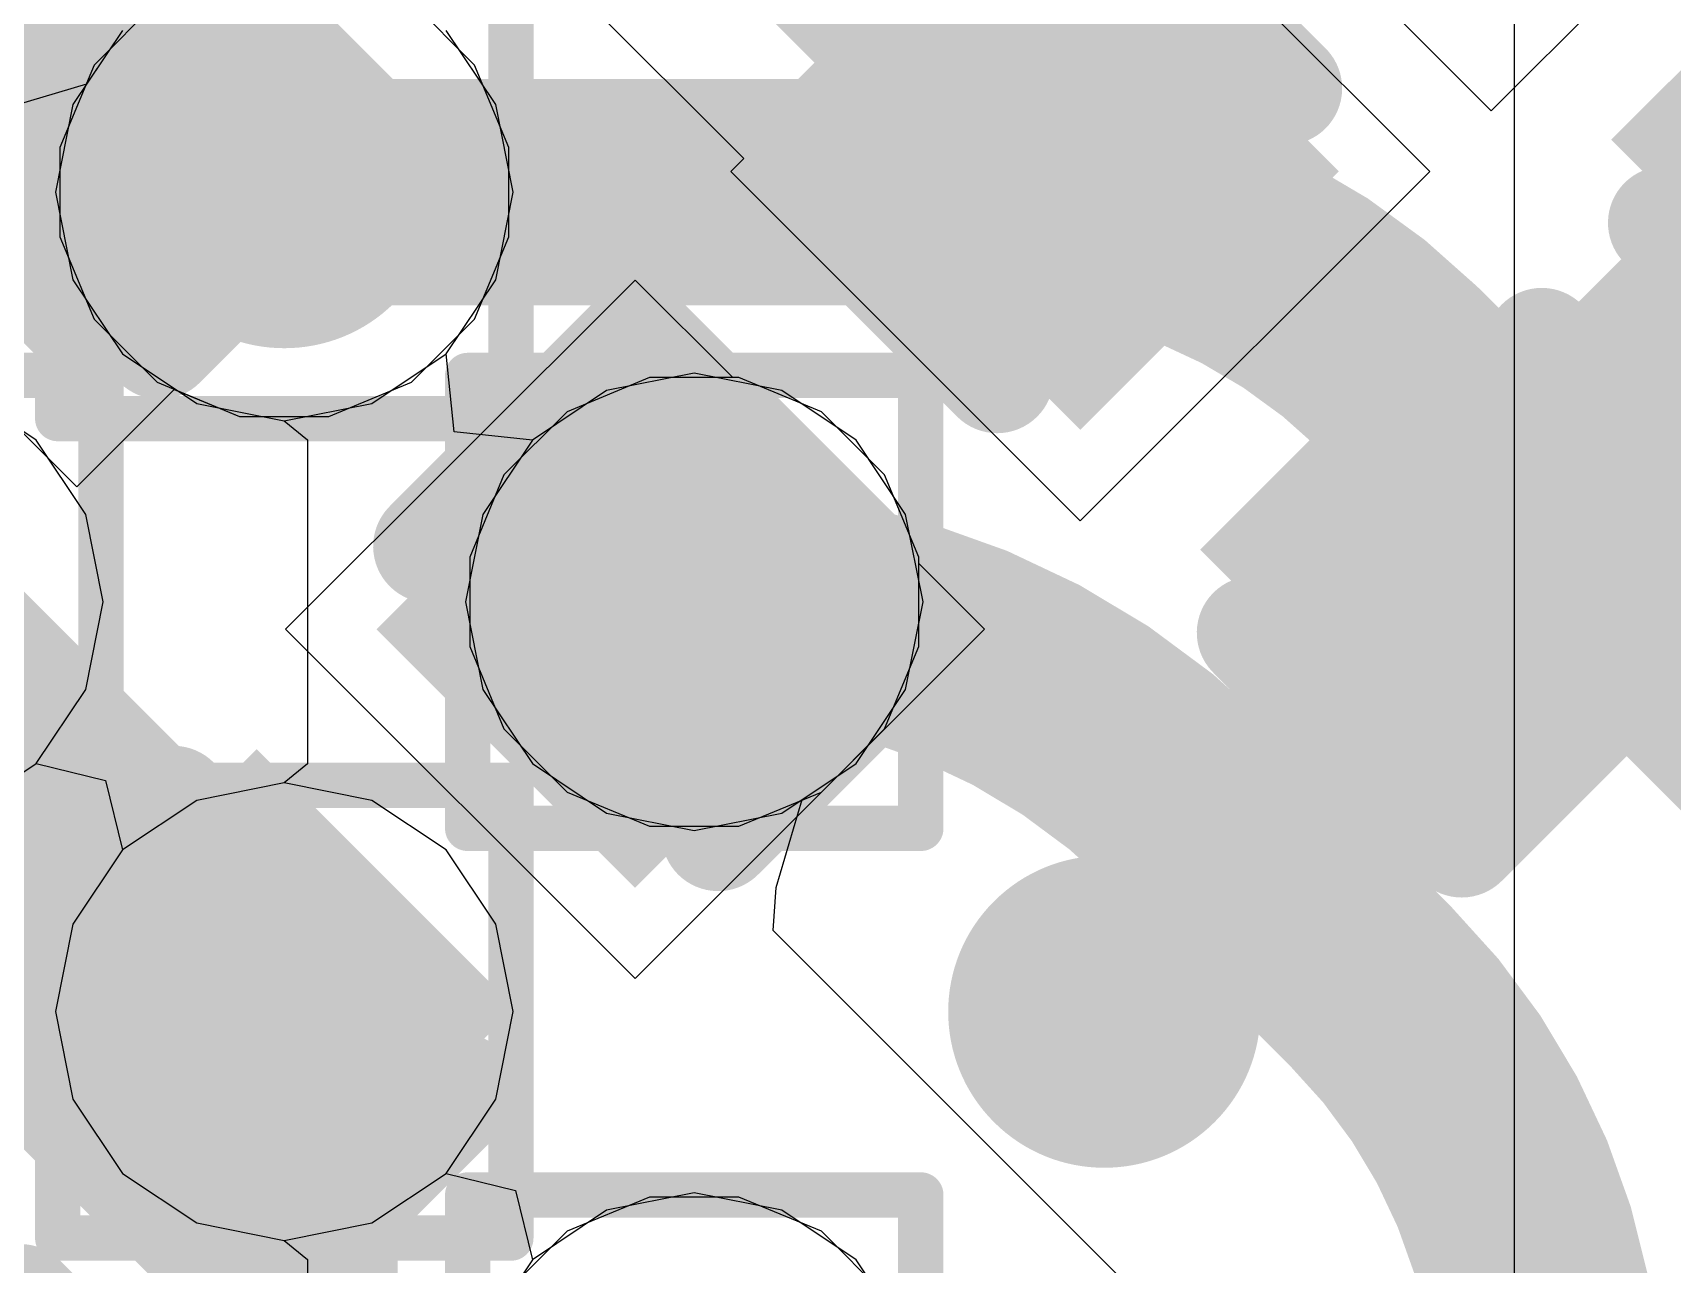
# Model space of a CAD drawing. Header units: inches. Extents: x -6 to 284, y -12 to 154.
# Drawn here: x 55.505 to 57.343, y 3.397 to 4.778 of the extents above; entities that cross this region are included whole.
import ezdxf

# ---------------------------------------------------------------- set-up
doc = ezdxf.new("R2010")
doc.units = ezdxf.units.IN
for name, color, linetype in [('Bottom Layer', 5, 'Continuous'), ('Bottom Overlay', 54, 'Continuous'), ('Bottom Paste', 16, 'Continuous'), ('Bottom Solder', 6, 'Continuous'), ('Drill Drawing', 1, 'Continuous'), ('GND-1', 16, 'Continuous'), ('GND-2', 90, 'Continuous'), ('GND-3', 216, 'Continuous'), ('GND-4', 54, 'Continuous'), ('PWR-1', 156, 'Continuous'), ('PWR-2', 130, 'Continuous'), ('Signal L1', 76, 'Continuous'), ('Signal L2', 6, 'Continuous'), ('Top Layer', 1, 'Continuous'), ('Top Paste', 8, 'Continuous'), ('Top Solder', 216, 'Continuous'), ('Via Holes', 16, 'Continuous')]:
    doc.layers.add(name, color=color, linetype=linetype)

# ---------------------------------------------------------------- blocks, each defined once
blk = doc.blocks.new('CAP_0201_B_116')
at = {"layer": 'Bottom Layer'}
for points in [[(-0.45, 0.15), (-0.15, 0.15), (-0.15, -0.15), (-0.45, -0.15)], [(0.15, 0.15), (0.45, 0.15), (0.45, -0.15), (0.15, -0.15)]]:
    blk.add_hatch(color=5, dxfattribs=at).paths.add_polyline_path(points)
at = {"layer": 'Bottom Paste'}
for points in [[(-0.45, 0.15), (-0.15, 0.15), (-0.15, -0.15), (-0.45, -0.15)], [(0.15, 0.15), (0.45, 0.15), (0.45, -0.15), (0.15, -0.15)]]:
    blk.add_hatch(color=16, dxfattribs=at).paths.add_polyline_path(points)
at = {"layer": 'Bottom Solder'}
for points in [[(-0.505, 0.205), (-0.095, 0.205), (-0.095, -0.205), (-0.505, -0.205)], [(0.095, 0.205), (0.505, 0.205), (0.505, -0.205), (0.095, -0.205)]]:
    blk.add_hatch(color=6, dxfattribs=at).paths.add_polyline_path(points)
at = {"layer": 'Bottom Overlay'}
for points in [[(-0.5334, 0.2286, 0.127, 0.127, 0), (-0.5334, -0.2286, 0.127, 0.127, 0)], [(-0.2032, 0.2286, 0.127, 0.127, 0), (-0.5334, 0.2286, 0.127, 0.127, 0)], [(0.5334, 0.2286, 0.127, 0.127, 0), (0.2032, 0.2286, 0.127, 0.127, 0)], [(0.5334, 0.2286, 0.127, 0.127, 0), (0.5334, -0.2286, 0.127, 0.127, 0)], [(-0.2032, -0.2286, 0.127, 0.127, 0), (-0.5334, -0.2286, 0.127, 0.127, 0)], [(0.5334, -0.2286, 0.127, 0.127, 0), (0.2032, -0.2286, 0.127, 0.127, 0)]]:
    blk.add_lwpolyline(points, format="xyseb", dxfattribs=at)
for points in [[(-0.5651, 0.2286, 0.0635, 0.0635, 1), (-0.5016, 0.2286, 0.0635, 0.0635, 1)], [(-0.5651, 0.2286, 0.0635, 0.0635, 1), (-0.5016, 0.2286, 0.0635, 0.0635, 1)], [(-0.2349, 0.2286, 0.0635, 0.0635, 1), (-0.1714, 0.2286, 0.0635, 0.0635, 1)], [(0.1714, 0.2286, 0.0635, 0.0635, 1), (0.2349, 0.2286, 0.0635, 0.0635, 1)], [(0.5016, 0.2286, 0.0635, 0.0635, 1), (0.5651, 0.2286, 0.0635, 0.0635, 1)], [(0.5016, 0.2286, 0.0635, 0.0635, 1), (0.5651, 0.2286, 0.0635, 0.0635, 1)], [(-0.5651, -0.2286, 0.0635, 0.0635, 1), (-0.5016, -0.2286, 0.0635, 0.0635, 1)], [(-0.5651, -0.2286, 0.0635, 0.0635, 1), (-0.5016, -0.2286, 0.0635, 0.0635, 1)], [(-0.2349, -0.2286, 0.0635, 0.0635, 1), (-0.1714, -0.2286, 0.0635, 0.0635, 1)], [(0.1714, -0.2286, 0.0635, 0.0635, 1), (0.2349, -0.2286, 0.0635, 0.0635, 1)], [(0.5016, -0.2286, 0.0635, 0.0635, 1), (0.5651, -0.2286, 0.0635, 0.0635, 1)], [(0.5016, -0.2286, 0.0635, 0.0635, 1), (0.5651, -0.2286, 0.0635, 0.0635, 1)]]:
    blk.add_lwpolyline(points, format="xyseb", close=True, dxfattribs=at)
blk = doc.blocks.new('BGA_565_15_5_14_4__132')
at = {"layer": 'Top Layer'}
h = blk.add_hatch(color=1, dxfattribs=at)
edge = h.paths.add_edge_path()
edge.add_arc((1.625, 4.875), 0.125, 0, 360)
h = blk.add_hatch(color=1, dxfattribs=at)
edge = h.paths.add_edge_path()
edge.add_arc((0.975, 4.225), 0.125, 0, 360)
h = blk.add_hatch(color=1, dxfattribs=at)
edge = h.paths.add_edge_path()
edge.add_arc((1.625, 4.225), 0.125, 0, 360)
h = blk.add_hatch(color=1, dxfattribs=at)
edge = h.paths.add_edge_path()
edge.add_arc((2.275, 4.225), 0.125, 0, 360)
h = blk.add_hatch(color=1, dxfattribs=at)
edge = h.paths.add_edge_path()
edge.add_arc((1.625, 3.575), 0.125, 0, 360)
at = {"layer": 'Top Paste'}
h = blk.add_hatch(color=8, dxfattribs=at)
edge = h.paths.add_edge_path()
edge.add_arc((1.625, 4.875), 0.125, 0, 360)
h = blk.add_hatch(color=8, dxfattribs=at)
edge = h.paths.add_edge_path()
edge.add_arc((0.975, 4.225), 0.125, 0, 360)
h = blk.add_hatch(color=8, dxfattribs=at)
edge = h.paths.add_edge_path()
edge.add_arc((1.625, 4.225), 0.125, 0, 360)
h = blk.add_hatch(color=8, dxfattribs=at)
edge = h.paths.add_edge_path()
edge.add_arc((2.275, 4.225), 0.125, 0, 360)
h = blk.add_hatch(color=8, dxfattribs=at)
edge = h.paths.add_edge_path()
edge.add_arc((1.625, 3.575), 0.125, 0, 360)
at = {"layer": 'Top Solder'}
h = blk.add_hatch(color=216, dxfattribs=at)
edge = h.paths.add_edge_path()
edge.add_arc((1.625, 4.875), 0.175, 0, 360)
h = blk.add_hatch(color=216, dxfattribs=at)
edge = h.paths.add_edge_path()
edge.add_arc((0.975, 4.225), 0.175, 0, 360)
h = blk.add_hatch(color=216, dxfattribs=at)
edge = h.paths.add_edge_path()
edge.add_arc((1.625, 4.225), 0.175, 0, 360)
h = blk.add_hatch(color=216, dxfattribs=at)
edge = h.paths.add_edge_path()
edge.add_arc((2.275, 4.225), 0.175, 0, 360)
h = blk.add_hatch(color=216, dxfattribs=at)
edge = h.paths.add_edge_path()
edge.add_arc((1.625, 3.575), 0.175, 0, 360)
blk = doc.blocks.new('CAP_0201_B_334')
at = {"layer": 'Bottom Layer'}
for points in [[(-0.45, 0.15), (-0.15, 0.15), (-0.15, -0.15), (-0.45, -0.15)], [(0.15, 0.15), (0.45, 0.15), (0.45, -0.15), (0.15, -0.15)]]:
    blk.add_hatch(color=5, dxfattribs=at).paths.add_polyline_path(points)
at = {"layer": 'Bottom Paste'}
for points in [[(-0.45, 0.15), (-0.15, 0.15), (-0.15, -0.15), (-0.45, -0.15)], [(0.15, 0.15), (0.45, 0.15), (0.45, -0.15), (0.15, -0.15)]]:
    blk.add_hatch(color=16, dxfattribs=at).paths.add_polyline_path(points)
at = {"layer": 'Bottom Solder'}
for points in [[(-0.505, 0.205), (-0.095, 0.205), (-0.095, -0.205), (-0.505, -0.205)], [(0.095, 0.205), (0.505, 0.205), (0.505, -0.205), (0.095, -0.205)]]:
    blk.add_hatch(color=6, dxfattribs=at).paths.add_polyline_path(points)
at = {"layer": 'Bottom Overlay'}
for points in [[(-0.5334, 0.2286, 0.127, 0.127, 0), (-0.2032, 0.2286, 0.127, 0.127, 0)], [(-0.5334, 0.2286, 0.127, 0.127, 0), (-0.5334, -0.2286, 0.127, 0.127, 0)], [(0.2032, 0.2286, 0.127, 0.127, 0), (0.5334, 0.2286, 0.127, 0.127, 0)], [(0.5334, 0.2286, 0.127, 0.127, 0), (0.5334, -0.2286, 0.127, 0.127, 0)], [(-0.5334, -0.2286, 0.127, 0.127, 0), (-0.2032, -0.2286, 0.127, 0.127, 0)], [(0.2032, -0.2286, 0.127, 0.127, 0), (0.5334, -0.2286, 0.127, 0.127, 0)]]:
    blk.add_lwpolyline(points, format="xyseb", dxfattribs=at)
for points in [[(-0.5651, 0.2286, 0.0635, 0.0635, 1), (-0.5016, 0.2286, 0.0635, 0.0635, 1)], [(-0.5651, 0.2286, 0.0635, 0.0635, 1), (-0.5016, 0.2286, 0.0635, 0.0635, 1)], [(-0.2349, 0.2286, 0.0635, 0.0635, 1), (-0.1714, 0.2286, 0.0635, 0.0635, 1)], [(0.1714, 0.2286, 0.0635, 0.0635, 1), (0.2349, 0.2286, 0.0635, 0.0635, 1)], [(0.5016, 0.2286, 0.0635, 0.0635, 1), (0.5651, 0.2286, 0.0635, 0.0635, 1)], [(0.5016, 0.2286, 0.0635, 0.0635, 1), (0.5651, 0.2286, 0.0635, 0.0635, 1)], [(-0.5651, -0.2286, 0.0635, 0.0635, 1), (-0.5016, -0.2286, 0.0635, 0.0635, 1)], [(-0.5651, -0.2286, 0.0635, 0.0635, 1), (-0.5016, -0.2286, 0.0635, 0.0635, 1)], [(-0.2349, -0.2286, 0.0635, 0.0635, 1), (-0.1714, -0.2286, 0.0635, 0.0635, 1)], [(0.1714, -0.2286, 0.0635, 0.0635, 1), (0.2349, -0.2286, 0.0635, 0.0635, 1)], [(0.5016, -0.2286, 0.0635, 0.0635, 1), (0.5651, -0.2286, 0.0635, 0.0635, 1)], [(0.5016, -0.2286, 0.0635, 0.0635, 1), (0.5651, -0.2286, 0.0635, 0.0635, 1)]]:
    blk.add_lwpolyline(points, format="xyseb", close=True, dxfattribs=at)
blk = doc.blocks.new('CAP_0201_B_357')
at = {"layer": 'Bottom Layer'}
for points in [[(-0.45, 0.15), (-0.15, 0.15), (-0.15, -0.15), (-0.45, -0.15)], [(0.15, 0.15), (0.45, 0.15), (0.45, -0.15), (0.15, -0.15)]]:
    blk.add_hatch(color=5, dxfattribs=at).paths.add_polyline_path(points)
at = {"layer": 'Bottom Paste'}
for points in [[(-0.45, 0.15), (-0.15, 0.15), (-0.15, -0.15), (-0.45, -0.15)], [(0.15, 0.15), (0.45, 0.15), (0.45, -0.15), (0.15, -0.15)]]:
    blk.add_hatch(color=16, dxfattribs=at).paths.add_polyline_path(points)
at = {"layer": 'Bottom Solder'}
for points in [[(-0.505, 0.205), (-0.095, 0.205), (-0.095, -0.205), (-0.505, -0.205)], [(0.095, 0.205), (0.505, 0.205), (0.505, -0.205), (0.095, -0.205)]]:
    blk.add_hatch(color=6, dxfattribs=at).paths.add_polyline_path(points)
at = {"layer": 'Bottom Overlay'}
for points in [[(-0.2032, 0.2286, 0.127, 0.127, 0), (-0.5334, 0.2286, 0.127, 0.127, 0)], [(-0.5334, 0.2286, 0.127, 0.127, 0), (-0.5334, -0.2286, 0.127, 0.127, 0)], [(0.5334, 0.2286, 0.127, 0.127, 0), (0.2032, 0.2286, 0.127, 0.127, 0)], [(0.5334, 0.2286, 0.127, 0.127, 0), (0.5334, -0.2286, 0.127, 0.127, 0)], [(-0.2032, -0.2286, 0.127, 0.127, 0), (-0.5334, -0.2286, 0.127, 0.127, 0)], [(0.5334, -0.2286, 0.127, 0.127, 0), (0.2032, -0.2286, 0.127, 0.127, 0)]]:
    blk.add_lwpolyline(points, format="xyseb", dxfattribs=at)
for points in [[(-0.5651, 0.2286, 0.0635, 0.0635, 1), (-0.5016, 0.2286, 0.0635, 0.0635, 1)], [(-0.5651, 0.2286, 0.0635, 0.0635, 1), (-0.5016, 0.2286, 0.0635, 0.0635, 1)], [(-0.2349, 0.2286, 0.0635, 0.0635, 1), (-0.1714, 0.2286, 0.0635, 0.0635, 1)], [(0.1714, 0.2286, 0.0635, 0.0635, 1), (0.2349, 0.2286, 0.0635, 0.0635, 1)], [(0.5016, 0.2286, 0.0635, 0.0635, 1), (0.5651, 0.2286, 0.0635, 0.0635, 1)], [(0.5016, 0.2286, 0.0635, 0.0635, 1), (0.5651, 0.2286, 0.0635, 0.0635, 1)], [(-0.5651, -0.2286, 0.0635, 0.0635, 1), (-0.5016, -0.2286, 0.0635, 0.0635, 1)], [(-0.5651, -0.2286, 0.0635, 0.0635, 1), (-0.5016, -0.2286, 0.0635, 0.0635, 1)], [(-0.2349, -0.2286, 0.0635, 0.0635, 1), (-0.1714, -0.2286, 0.0635, 0.0635, 1)], [(0.1714, -0.2286, 0.0635, 0.0635, 1), (0.2349, -0.2286, 0.0635, 0.0635, 1)], [(0.5016, -0.2286, 0.0635, 0.0635, 1), (0.5651, -0.2286, 0.0635, 0.0635, 1)], [(0.5016, -0.2286, 0.0635, 0.0635, 1), (0.5651, -0.2286, 0.0635, 0.0635, 1)]]:
    blk.add_lwpolyline(points, format="xyseb", close=True, dxfattribs=at)
blk = doc.blocks.new('CAP_0201_B_376')
at = {"layer": 'Bottom Layer'}
for points in [[(-0.45, 0.15), (-0.15, 0.15), (-0.15, -0.15), (-0.45, -0.15)], [(0.15, 0.15), (0.45, 0.15), (0.45, -0.15), (0.15, -0.15)]]:
    blk.add_hatch(color=5, dxfattribs=at).paths.add_polyline_path(points)
at = {"layer": 'Bottom Paste'}
for points in [[(-0.45, 0.15), (-0.15, 0.15), (-0.15, -0.15), (-0.45, -0.15)], [(0.15, 0.15), (0.45, 0.15), (0.45, -0.15), (0.15, -0.15)]]:
    blk.add_hatch(color=16, dxfattribs=at).paths.add_polyline_path(points)
at = {"layer": 'Bottom Solder'}
for points in [[(-0.505, 0.205), (-0.095, 0.205), (-0.095, -0.205), (-0.505, -0.205)], [(0.095, 0.205), (0.505, 0.205), (0.505, -0.205), (0.095, -0.205)]]:
    blk.add_hatch(color=6, dxfattribs=at).paths.add_polyline_path(points)
at = {"layer": 'Bottom Overlay'}
for points in [[(-0.5334, 0.2286, 0.127, 0.127, 0), (-0.2032, 0.2286, 0.127, 0.127, 0)], [(-0.5334, 0.2286, 0.127, 0.127, 0), (-0.5334, -0.2286, 0.127, 0.127, 0)], [(0.2032, 0.2286, 0.127, 0.127, 0), (0.5334, 0.2286, 0.127, 0.127, 0)], [(0.5334, 0.2286, 0.127, 0.127, 0), (0.5334, -0.2286, 0.127, 0.127, 0)], [(-0.5334, -0.2286, 0.127, 0.127, 0), (-0.2032, -0.2286, 0.127, 0.127, 0)], [(0.2032, -0.2286, 0.127, 0.127, 0), (0.5334, -0.2286, 0.127, 0.127, 0)]]:
    blk.add_lwpolyline(points, format="xyseb", dxfattribs=at)
for points in [[(-0.5651, 0.2286, 0.0635, 0.0635, 1), (-0.5016, 0.2286, 0.0635, 0.0635, 1)], [(-0.5651, 0.2286, 0.0635, 0.0635, 1), (-0.5016, 0.2286, 0.0635, 0.0635, 1)], [(-0.2349, 0.2286, 0.0635, 0.0635, 1), (-0.1714, 0.2286, 0.0635, 0.0635, 1)], [(0.1714, 0.2286, 0.0635, 0.0635, 1), (0.2349, 0.2286, 0.0635, 0.0635, 1)], [(0.5016, 0.2286, 0.0635, 0.0635, 1), (0.5651, 0.2286, 0.0635, 0.0635, 1)], [(0.5016, 0.2286, 0.0635, 0.0635, 1), (0.5651, 0.2286, 0.0635, 0.0635, 1)], [(-0.5651, -0.2286, 0.0635, 0.0635, 1), (-0.5016, -0.2286, 0.0635, 0.0635, 1)], [(-0.5651, -0.2286, 0.0635, 0.0635, 1), (-0.5016, -0.2286, 0.0635, 0.0635, 1)], [(-0.2349, -0.2286, 0.0635, 0.0635, 1), (-0.1714, -0.2286, 0.0635, 0.0635, 1)], [(0.1714, -0.2286, 0.0635, 0.0635, 1), (0.2349, -0.2286, 0.0635, 0.0635, 1)], [(0.5016, -0.2286, 0.0635, 0.0635, 1), (0.5651, -0.2286, 0.0635, 0.0635, 1)], [(0.5016, -0.2286, 0.0635, 0.0635, 1), (0.5651, -0.2286, 0.0635, 0.0635, 1)]]:
    blk.add_lwpolyline(points, format="xyseb", close=True, dxfattribs=at)
blk = doc.blocks.new('CAP_0201_B_421')
at = {"layer": 'Bottom Layer'}
for points in [[(-0.45, 0.15), (-0.15, 0.15), (-0.15, -0.15), (-0.45, -0.15)], [(0.15, 0.15), (0.45, 0.15), (0.45, -0.15), (0.15, -0.15)]]:
    blk.add_hatch(color=5, dxfattribs=at).paths.add_polyline_path(points)
at = {"layer": 'Bottom Paste'}
for points in [[(-0.45, 0.15), (-0.15, 0.15), (-0.15, -0.15), (-0.45, -0.15)], [(0.15, 0.15), (0.45, 0.15), (0.45, -0.15), (0.15, -0.15)]]:
    blk.add_hatch(color=16, dxfattribs=at).paths.add_polyline_path(points)
at = {"layer": 'Bottom Solder'}
for points in [[(-0.505, 0.205), (-0.095, 0.205), (-0.095, -0.205), (-0.505, -0.205)], [(0.095, 0.205), (0.505, 0.205), (0.505, -0.205), (0.095, -0.205)]]:
    blk.add_hatch(color=6, dxfattribs=at).paths.add_polyline_path(points)
at = {"layer": 'Bottom Overlay'}
for points in [[(-0.5334, 0.2286, 0.127, 0.127, 0), (-0.5334, -0.2286, 0.127, 0.127, 0)], [(-0.2032, 0.2286, 0.127, 0.127, 0), (-0.5334, 0.2286, 0.127, 0.127, 0)], [(0.5334, 0.2286, 0.127, 0.127, 0), (0.2032, 0.2286, 0.127, 0.127, 0)], [(0.5334, 0.2286, 0.127, 0.127, 0), (0.5334, -0.2286, 0.127, 0.127, 0)], [(-0.2032, -0.2286, 0.127, 0.127, 0), (-0.5334, -0.2286, 0.127, 0.127, 0)], [(0.5334, -0.2286, 0.127, 0.127, 0), (0.2032, -0.2286, 0.127, 0.127, 0)]]:
    blk.add_lwpolyline(points, format="xyseb", dxfattribs=at)
for points in [[(-0.5651, 0.2286, 0.0635, 0.0635, 1), (-0.5016, 0.2286, 0.0635, 0.0635, 1)], [(-0.5651, 0.2286, 0.0635, 0.0635, 1), (-0.5016, 0.2286, 0.0635, 0.0635, 1)], [(-0.235, 0.2286, 0.0635, 0.0635, 1), (-0.1715, 0.2286, 0.0635, 0.0635, 1)], [(0.1714, 0.2286, 0.0635, 0.0635, 1), (0.2349, 0.2286, 0.0635, 0.0635, 1)], [(0.5016, 0.2286, 0.0635, 0.0635, 1), (0.5651, 0.2286, 0.0635, 0.0635, 1)], [(0.5016, 0.2286, 0.0635, 0.0635, 1), (0.5651, 0.2286, 0.0635, 0.0635, 1)], [(-0.5651, -0.2286, 0.0635, 0.0635, 1), (-0.5016, -0.2286, 0.0635, 0.0635, 1)], [(-0.5651, -0.2286, 0.0635, 0.0635, 1), (-0.5016, -0.2286, 0.0635, 0.0635, 1)], [(-0.235, -0.2286, 0.0635, 0.0635, 1), (-0.1715, -0.2286, 0.0635, 0.0635, 1)], [(0.1714, -0.2286, 0.0635, 0.0635, 1), (0.2349, -0.2286, 0.0635, 0.0635, 1)], [(0.5016, -0.2286, 0.0635, 0.0635, 1), (0.5651, -0.2286, 0.0635, 0.0635, 1)], [(0.5016, -0.2286, 0.0635, 0.0635, 1), (0.5651, -0.2286, 0.0635, 0.0635, 1)]]:
    blk.add_lwpolyline(points, format="xyseb", close=True, dxfattribs=at)

msp = doc.modelspace()

# ---------------------------------------------------------------- hatches: boundary and pattern name
at = {"layer": 'Bottom Layer'}
h = msp.add_hatch(color=5, dxfattribs=at)
edge = h.paths.add_edge_path()
edge.add_arc((55.7867, 4.599), 0.15, 0, 360)
h = msp.add_hatch(color=5, dxfattribs=at)
edge = h.paths.add_edge_path()
edge.add_arc((56.2463, 4.1394), 0.15, 0, 360)
h = msp.add_hatch(color=5, dxfattribs=at)
edge = h.paths.add_edge_path()
edge.add_arc((55.7867, 3.6798), 0.15, 0, 360)
at = {"layer": 'GND-1'}
h = msp.add_hatch(color=16, dxfattribs=at)
edge = h.paths.add_edge_path()
edge.add_arc((55.7867, 4.599), 0.15, 0, 360)
h = msp.add_hatch(color=16, dxfattribs=at)
edge = h.paths.add_edge_path()
edge.add_arc((56.2463, 4.1394), 0.15, 0, 360)
h = msp.add_hatch(color=16, dxfattribs=at)
edge = h.paths.add_edge_path()
edge.add_arc((55.7867, 3.6798), 0.15, 0, 360)
at = {"layer": 'GND-2'}
h = msp.add_hatch(color=90, dxfattribs=at)
edge = h.paths.add_edge_path()
edge.add_arc((55.7867, 4.599), 0.15, 0, 360)
h = msp.add_hatch(color=90, dxfattribs=at)
edge = h.paths.add_edge_path()
edge.add_arc((56.2463, 4.1394), 0.15, 0, 360)
h = msp.add_hatch(color=90, dxfattribs=at)
edge = h.paths.add_edge_path()
edge.add_arc((55.7867, 3.6798), 0.15, 0, 360)
at = {"layer": 'GND-3'}
h = msp.add_hatch(color=216, dxfattribs=at)
edge = h.paths.add_edge_path()
edge.add_arc((55.7867, 4.599), 0.15, 0, 360)
h = msp.add_hatch(color=216, dxfattribs=at)
edge = h.paths.add_edge_path()
edge.add_arc((56.2463, 4.1394), 0.15, 0, 360)
h = msp.add_hatch(color=216, dxfattribs=at)
edge = h.paths.add_edge_path()
edge.add_arc((55.7867, 3.6798), 0.15, 0, 360)
at = {"layer": 'GND-4'}
h = msp.add_hatch(color=54, dxfattribs=at)
edge = h.paths.add_edge_path()
edge.add_arc((55.7867, 4.599), 0.15, 0, 360)
h = msp.add_hatch(color=54, dxfattribs=at)
edge = h.paths.add_edge_path()
edge.add_arc((56.2463, 4.1394), 0.15, 0, 360)
h = msp.add_hatch(color=54, dxfattribs=at)
edge = h.paths.add_edge_path()
edge.add_arc((55.7867, 3.6798), 0.15, 0, 360)
at = {"layer": 'PWR-1'}
h = msp.add_hatch(color=156, dxfattribs=at)
edge = h.paths.add_edge_path()
edge.add_arc((55.7867, 4.599), 0.15, 0, 360)
h = msp.add_hatch(color=156, dxfattribs=at)
edge = h.paths.add_edge_path()
edge.add_arc((56.2463, 4.1394), 0.15, 0, 360)
h = msp.add_hatch(color=156, dxfattribs=at)
edge = h.paths.add_edge_path()
edge.add_arc((55.7867, 3.6798), 0.15, 0, 360)
at = {"layer": 'PWR-2'}
h = msp.add_hatch(color=130, dxfattribs=at)
edge = h.paths.add_edge_path()
edge.add_arc((55.7867, 4.599), 0.15, 0, 360)
h = msp.add_hatch(color=130, dxfattribs=at)
edge = h.paths.add_edge_path()
edge.add_arc((56.2463, 4.1394), 0.15, 0, 360)
h = msp.add_hatch(color=130, dxfattribs=at)
edge = h.paths.add_edge_path()
edge.add_arc((55.7867, 3.6798), 0.15, 0, 360)
at = {"layer": 'Signal L1'}
h = msp.add_hatch(color=76, dxfattribs=at)
edge = h.paths.add_edge_path()
edge.add_arc((55.7867, 4.599), 0.15, 0, 360)
h = msp.add_hatch(color=76, dxfattribs=at)
edge = h.paths.add_edge_path()
edge.add_arc((56.2463, 4.1394), 0.15, 0, 360)
h = msp.add_hatch(color=76, dxfattribs=at)
edge = h.paths.add_edge_path()
edge.add_arc((55.7867, 3.6798), 0.15, 0, 360)
at = {"layer": 'Signal L2'}
h = msp.add_hatch(color=6, dxfattribs=at)
edge = h.paths.add_edge_path()
edge.add_arc((55.7867, 4.599), 0.15, 0, 360)
h = msp.add_hatch(color=6, dxfattribs=at)
edge = h.paths.add_edge_path()
edge.add_arc((56.2463, 4.1394), 0.15, 0, 360)
h = msp.add_hatch(color=6, dxfattribs=at)
edge = h.paths.add_edge_path()
edge.add_arc((55.7867, 3.6798), 0.15, 0, 360)
at = {"layer": 'Top Layer'}
h = msp.add_hatch(color=1, dxfattribs=at)
edge = h.paths.add_edge_path()
edge.add_arc((55.7867, 4.599), 0.15, 0, 360)
h = msp.add_hatch(color=1, dxfattribs=at)
edge = h.paths.add_edge_path()
edge.add_arc((56.2463, 4.1394), 0.15, 0, 360)
h = msp.add_hatch(color=1, dxfattribs=at)
edge = h.paths.add_edge_path()
edge.add_arc((55.7867, 3.6798), 0.15, 0, 360)
at = {"layer": 'Via Holes'}
h = msp.add_hatch(color=7, dxfattribs=at)
edge = h.paths.add_edge_path()
edge.add_arc((55.7867, 4.599), 0.075, 0, 360)
h = msp.add_hatch(color=7, dxfattribs=at)
edge = h.paths.add_edge_path()
edge.add_arc((56.2463, 4.1394), 0.075, 0, 360)
h = msp.add_hatch(color=7, dxfattribs=at)
edge = h.paths.add_edge_path()
edge.add_arc((55.7867, 3.6798), 0.075, 0, 360)

# ---------------------------------------------------------------- linework, layer by layer
at = {"layer": 'Bottom Layer'}
for p, q in [((55.4204, 5.5183), (56.3019, 4.6368)), ((56.7482, 5.082), (57.1399, 4.6903)), ((57.1399, 4.6903), (57.5317, 5.082)), ((57.0709, 4.6222), (56.7366, 4.9564)), ((56, 4.7415), (55.9292, 4.8123)), ((56.0383, 4.6491), (56, 4.7415)), ((55.1622, 4.6603), (55.554, 4.2686)), ((56.0383, 4.549), (56.0383, 4.6491)), ((56.3019, 4.6368), (56.2874, 4.6222)), ((56.2874, 4.6222), (56.6791, 4.2305)), ((56.6791, 4.2305), (57.0709, 4.6222)), ((56, 4.4565), (56.0383, 4.549)), ((56.18, 4.5004), (55.7882, 4.1087)), ((56.2894, 4.391), (56.18, 4.5004)), ((55.9292, 4.3857), (56, 4.4565)), ((55.554, 4.2686), (55.6632, 4.3778)), ((55.6632, 4.3778), (55.7366, 4.3474)), ((55.8367, 4.3474), (55.9292, 4.3857)), ((56.2963, 4.391), (56.2894, 4.391)), ((56.3888, 4.3527), (56.2963, 4.391)), ((55.7366, 4.3474), (55.8367, 4.3474)), ((56.4596, 4.2819), (56.3888, 4.3527)), ((56.4979, 4.1894), (56.4596, 4.2819)), ((56.4979, 4.1825), (56.4979, 4.1894)), ((56.5717, 4.1087), (56.4979, 4.1825)), ((55.7882, 4.1087), (56.18, 3.7169)), ((56.18, 3.7169), (56.5717, 4.1087)), ((56.1962, 3.4718), (56.1038, 3.4335)), ((56.2963, 3.4718), (56.1962, 3.4718)), ((56.3888, 3.4335), (56.2963, 3.4718)), ((56.1038, 3.4335), (56.033, 3.3627)), ((56.4596, 3.3627), (56.3888, 3.4335))]:
    msp.add_line(p, q, dxfattribs=at)
for points in [[(56.2463, 5.0586, 0.254, 0.254, 0), (56.6791, 4.6258, 0.254, 0.254, 0)], [(57.1034, 4.1979, 0.2032, 0.2032, 0), (57.5045, 4.599, 0.2032, 0.2032, 0)]]:
    msp.add_lwpolyline(points, format="xyseb", dxfattribs=at)
for points in [[(56.6156, 4.6258, 0.127, 0.127, 1), (56.7426, 4.6258, 0.127, 0.127, 1)], [(57.0526, 4.1979, 0.1016, 0.1016, 1), (57.1542, 4.1979, 0.1016, 0.1016, 1)]]:
    msp.add_lwpolyline(points, format="xyseb", close=True, dxfattribs=at)
at = {"layer": 'Drill Drawing'}
for points in [[(55.5327, 4.345, 0.0508, 0.0508, 0), (55.5327, 4.853, 0.0508, 0.0508, 0)], [(56.0407, 4.345, 0.0508, 0.0508, 0), (56.0407, 4.853, 0.0508, 0.0508, 0)], [(55.0731, 4.3934, 0.0508, 0.0508, 0), (55.5811, 4.3934, 0.0508, 0.0508, 0)], [(55.5811, 3.8854, 0.0508, 0.0508, 0), (55.5811, 4.3934, 0.0508, 0.0508, 0)], [(55.9923, 4.3934, 0.0508, 0.0508, 0), (56.5003, 4.3934, 0.0508, 0.0508, 0)], [(55.9923, 3.8854, 0.0508, 0.0508, 0), (55.9923, 4.3934, 0.0508, 0.0508, 0)], [(56.5003, 3.8854, 0.0508, 0.0508, 0), (56.5003, 4.3934, 0.0508, 0.0508, 0)], [(55.5327, 4.345, 0.0508, 0.0508, 0), (56.0407, 4.345, 0.0508, 0.0508, 0)], [(55.5327, 3.9338, 0.0508, 0.0508, 0), (56.0407, 3.9338, 0.0508, 0.0508, 0)], [(55.5327, 3.4258, 0.0508, 0.0508, 0), (55.5327, 3.9338, 0.0508, 0.0508, 0)], [(56.0407, 3.4258, 0.0508, 0.0508, 0), (56.0407, 3.9338, 0.0508, 0.0508, 0)], [(55.0731, 3.8854, 0.0508, 0.0508, 0), (55.5811, 3.8854, 0.0508, 0.0508, 0)], [(55.9923, 3.8854, 0.0508, 0.0508, 0), (56.5003, 3.8854, 0.0508, 0.0508, 0)], [(55.9923, 3.4742, 0.0508, 0.0508, 0), (56.5003, 3.4742, 0.0508, 0.0508, 0)], [(55.9923, 2.9662, 0.0508, 0.0508, 0), (55.9923, 3.4742, 0.0508, 0.0508, 0)], [(56.5003, 2.9662, 0.0508, 0.0508, 0), (56.5003, 3.4742, 0.0508, 0.0508, 0)], [(55.5327, 3.4258, 0.0508, 0.0508, 0), (56.0407, 3.4258, 0.0508, 0.0508, 0)]]:
    msp.add_lwpolyline(points, format="xyseb", dxfattribs=at)
for points in [[(55.5684, 4.3934, 0.0254, 0.0254, 1), (55.5938, 4.3934, 0.0254, 0.0254, 1)], [(55.5684, 4.3934, 0.0254, 0.0254, 1), (55.5938, 4.3934, 0.0254, 0.0254, 1)], [(55.9796, 4.3934, 0.0254, 0.0254, 1), (56.005, 4.3934, 0.0254, 0.0254, 1)], [(55.9796, 4.3934, 0.0254, 0.0254, 1), (56.005, 4.3934, 0.0254, 0.0254, 1)], [(56.4876, 4.3934, 0.0254, 0.0254, 1), (56.513, 4.3934, 0.0254, 0.0254, 1)], [(56.4876, 4.3934, 0.0254, 0.0254, 1), (56.513, 4.3934, 0.0254, 0.0254, 1)], [(55.52, 4.345, 0.0254, 0.0254, 1), (55.5454, 4.345, 0.0254, 0.0254, 1)], [(55.52, 4.345, 0.0254, 0.0254, 1), (55.5454, 4.345, 0.0254, 0.0254, 1)], [(56.028, 4.345, 0.0254, 0.0254, 1), (56.0534, 4.345, 0.0254, 0.0254, 1)], [(56.028, 4.345, 0.0254, 0.0254, 1), (56.0534, 4.345, 0.0254, 0.0254, 1)], [(55.52, 3.9338, 0.0254, 0.0254, 1), (55.5454, 3.9338, 0.0254, 0.0254, 1)], [(55.52, 3.9338, 0.0254, 0.0254, 1), (55.5454, 3.9338, 0.0254, 0.0254, 1)], [(56.028, 3.9338, 0.0254, 0.0254, 1), (56.0534, 3.9338, 0.0254, 0.0254, 1)], [(56.028, 3.9338, 0.0254, 0.0254, 1), (56.0534, 3.9338, 0.0254, 0.0254, 1)], [(55.5684, 3.8854, 0.0254, 0.0254, 1), (55.5938, 3.8854, 0.0254, 0.0254, 1)], [(55.5684, 3.8854, 0.0254, 0.0254, 1), (55.5938, 3.8854, 0.0254, 0.0254, 1)], [(55.9796, 3.8854, 0.0254, 0.0254, 1), (56.005, 3.8854, 0.0254, 0.0254, 1)], [(55.9796, 3.8854, 0.0254, 0.0254, 1), (56.005, 3.8854, 0.0254, 0.0254, 1)], [(56.4876, 3.8854, 0.0254, 0.0254, 1), (56.513, 3.8854, 0.0254, 0.0254, 1)], [(56.4876, 3.8854, 0.0254, 0.0254, 1), (56.513, 3.8854, 0.0254, 0.0254, 1)], [(55.9796, 3.4742, 0.0254, 0.0254, 1), (56.005, 3.4742, 0.0254, 0.0254, 1)], [(55.9796, 3.4742, 0.0254, 0.0254, 1), (56.005, 3.4742, 0.0254, 0.0254, 1)], [(56.4876, 3.4742, 0.0254, 0.0254, 1), (56.513, 3.4742, 0.0254, 0.0254, 1)], [(56.4876, 3.4742, 0.0254, 0.0254, 1), (56.513, 3.4742, 0.0254, 0.0254, 1)], [(55.52, 3.4258, 0.0254, 0.0254, 1), (55.5454, 3.4258, 0.0254, 0.0254, 1)], [(55.52, 3.4258, 0.0254, 0.0254, 1), (55.5454, 3.4258, 0.0254, 0.0254, 1)], [(56.028, 3.4258, 0.0254, 0.0254, 1), (56.0534, 3.4258, 0.0254, 0.0254, 1)], [(56.028, 3.4258, 0.0254, 0.0254, 1), (56.0534, 3.4258, 0.0254, 0.0254, 1)]]:
    msp.add_lwpolyline(points, format="xyseb", close=True, dxfattribs=at)
at = {"layer": 'GND-1'}
for p, q in [((55.6442, 4.8123), (55.5734, 4.7415)), ((56, 4.7415), (55.9292, 4.8123)), ((55.5734, 4.7415), (55.5351, 4.6491)), ((56.0383, 4.6491), (56, 4.7415)), ((55.5351, 4.6491), (55.5351, 4.549)), ((56.0383, 4.549), (56.0383, 4.6491)), ((55.5351, 4.549), (55.5734, 4.4565)), ((56, 4.4565), (56.0383, 4.549)), ((55.5734, 4.4565), (55.6442, 4.3857)), ((55.9292, 4.3857), (56, 4.4565)), ((55.6442, 4.3857), (55.7366, 4.3474)), ((55.8367, 4.3474), (55.9292, 4.3857)), ((56.1962, 4.391), (56.1038, 4.3527)), ((56.2963, 4.391), (56.1962, 4.391)), ((56.3888, 4.3527), (56.2963, 4.391)), ((55.7366, 4.3474), (55.8367, 4.3474)), ((56.1038, 4.3527), (56.033, 4.2819)), ((56.4596, 4.2819), (56.3888, 4.3527)), ((56.033, 4.2819), (55.9947, 4.1894)), ((56.4979, 4.1894), (56.4596, 4.2819)), ((55.9947, 4.1894), (55.9947, 4.0894)), ((56.4979, 4.0894), (56.4979, 4.1894)), ((55.9947, 4.0894), (56.033, 3.9969)), ((56.4596, 3.9969), (56.4979, 4.0894)), ((56.033, 3.9969), (56.1038, 3.9261)), ((56.3888, 3.9261), (56.4596, 3.9969)), ((56.1038, 3.9261), (56.1962, 3.8878)), ((56.2963, 3.8878), (56.3888, 3.9261)), ((56.1962, 3.8878), (56.2963, 3.8878)), ((56.1962, 3.4718), (56.1038, 3.4335)), ((56.2963, 3.4718), (56.1962, 3.4718)), ((56.3888, 3.4335), (56.2963, 3.4718)), ((56.1038, 3.4335), (56.033, 3.3627)), ((56.4596, 3.3627), (56.3888, 3.4335))]:
    msp.add_line(p, q, dxfattribs=at)
at = {"layer": 'GND-2'}
for p, q in [((55.6442, 4.8123), (55.5734, 4.7415)), ((56, 4.7415), (55.9292, 4.8123)), ((55.5734, 4.7415), (55.5351, 4.6491)), ((56.0383, 4.6491), (56, 4.7415)), ((55.5351, 4.6491), (55.5351, 4.549)), ((56.0383, 4.549), (56.0383, 4.6491)), ((55.5351, 4.549), (55.5734, 4.4565)), ((56, 4.4565), (56.0383, 4.549)), ((55.5734, 4.4565), (55.6442, 4.3857)), ((55.9292, 4.3857), (56, 4.4565)), ((55.6442, 4.3857), (55.7366, 4.3474)), ((55.8367, 4.3474), (55.9292, 4.3857)), ((56.1962, 4.391), (56.1038, 4.3527)), ((56.2963, 4.391), (56.1962, 4.391)), ((56.3888, 4.3527), (56.2963, 4.391)), ((55.7366, 4.3474), (55.8367, 4.3474)), ((56.1038, 4.3527), (56.033, 4.2819)), ((56.4596, 4.2819), (56.3888, 4.3527)), ((56.033, 4.2819), (55.9947, 4.1894)), ((56.4979, 4.1894), (56.4596, 4.2819)), ((55.9947, 4.1894), (55.9947, 4.0894)), ((56.4979, 4.0894), (56.4979, 4.1894)), ((55.9947, 4.0894), (56.033, 3.9969)), ((56.4596, 3.9969), (56.4979, 4.0894)), ((56.033, 3.9969), (56.1038, 3.9261)), ((56.3888, 3.9261), (56.4596, 3.9969)), ((56.1038, 3.9261), (56.1962, 3.8878)), ((56.2963, 3.8878), (56.3888, 3.9261)), ((56.1962, 3.8878), (56.2963, 3.8878)), ((56.1962, 3.4718), (56.1038, 3.4335)), ((56.2963, 3.4718), (56.1962, 3.4718)), ((56.3888, 3.4335), (56.2963, 3.4718)), ((56.1038, 3.4335), (56.033, 3.3627)), ((56.4596, 3.3627), (56.3888, 3.4335))]:
    msp.add_line(p, q, dxfattribs=at)
at = {"layer": 'GND-3'}
for p, q in [((55.6442, 4.8123), (55.5734, 4.7415)), ((56, 4.7415), (55.9292, 4.8123)), ((55.5734, 4.7415), (55.5351, 4.6491)), ((56.0383, 4.6491), (56, 4.7415)), ((55.5351, 4.6491), (55.5351, 4.549)), ((56.0383, 4.549), (56.0383, 4.6491)), ((55.5351, 4.549), (55.5734, 4.4565)), ((56, 4.4565), (56.0383, 4.549)), ((55.5734, 4.4565), (55.6442, 4.3857)), ((55.9292, 4.3857), (56, 4.4565)), ((55.6442, 4.3857), (55.7366, 4.3474)), ((55.8367, 4.3474), (55.9292, 4.3857)), ((56.1962, 4.391), (56.1038, 4.3527)), ((56.2963, 4.391), (56.1962, 4.391)), ((56.3888, 4.3527), (56.2963, 4.391)), ((55.7366, 4.3474), (55.8367, 4.3474)), ((56.1038, 4.3527), (56.033, 4.2819)), ((56.4596, 4.2819), (56.3888, 4.3527)), ((56.033, 4.2819), (55.9947, 4.1894)), ((56.4979, 4.1894), (56.4596, 4.2819)), ((55.9947, 4.1894), (55.9947, 4.0894)), ((56.4979, 4.0894), (56.4979, 4.1894)), ((55.9947, 4.0894), (56.033, 3.9969)), ((56.4596, 3.9969), (56.4979, 4.0894)), ((56.033, 3.9969), (56.1038, 3.9261)), ((56.3888, 3.9261), (56.4596, 3.9969)), ((56.1038, 3.9261), (56.1962, 3.8878)), ((56.2963, 3.8878), (56.3888, 3.9261)), ((56.1962, 3.8878), (56.2963, 3.8878)), ((56.1962, 3.4718), (56.1038, 3.4335)), ((56.2963, 3.4718), (56.1962, 3.4718)), ((56.3888, 3.4335), (56.2963, 3.4718)), ((56.1038, 3.4335), (56.033, 3.3627)), ((56.4596, 3.3627), (56.3888, 3.4335))]:
    msp.add_line(p, q, dxfattribs=at)
at = {"layer": 'GND-4'}
for p, q in [((55.6442, 4.8123), (55.5734, 4.7415)), ((56, 4.7415), (55.9292, 4.8123)), ((55.5734, 4.7415), (55.5351, 4.6491)), ((56.0383, 4.6491), (56, 4.7415)), ((55.5351, 4.6491), (55.5351, 4.549)), ((56.0383, 4.549), (56.0383, 4.6491)), ((55.5351, 4.549), (55.5734, 4.4565)), ((56, 4.4565), (56.0383, 4.549)), ((55.5734, 4.4565), (55.6442, 4.3857)), ((55.9292, 4.3857), (56, 4.4565)), ((55.6442, 4.3857), (55.7366, 4.3474)), ((55.8367, 4.3474), (55.9292, 4.3857)), ((56.1962, 4.391), (56.1038, 4.3527)), ((56.2963, 4.391), (56.1962, 4.391)), ((56.3888, 4.3527), (56.2963, 4.391)), ((55.7366, 4.3474), (55.8367, 4.3474)), ((56.1038, 4.3527), (56.033, 4.2819)), ((56.4596, 4.2819), (56.3888, 4.3527)), ((56.033, 4.2819), (55.9947, 4.1894)), ((56.4979, 4.1894), (56.4596, 4.2819)), ((55.9947, 4.1894), (55.9947, 4.0894)), ((56.4979, 4.0894), (56.4979, 4.1894)), ((55.9947, 4.0894), (56.033, 3.9969)), ((56.4596, 3.9969), (56.4979, 4.0894)), ((56.033, 3.9969), (56.1038, 3.9261)), ((56.3888, 3.9261), (56.4596, 3.9969)), ((56.1038, 3.9261), (56.1962, 3.8878)), ((56.2963, 3.8878), (56.3888, 3.9261)), ((56.1962, 3.8878), (56.2963, 3.8878)), ((56.1962, 3.4718), (56.1038, 3.4335)), ((56.2963, 3.4718), (56.1962, 3.4718)), ((56.3888, 3.4335), (56.2963, 3.4718)), ((56.1038, 3.4335), (56.033, 3.3627)), ((56.4596, 3.3627), (56.3888, 3.4335))]:
    msp.add_line(p, q, dxfattribs=at)
at = {"layer": 'PWR-1'}
for p, q in [((57.1655, 6.6406), (57.1655, -3.77)), ((55.6053, 4.7804), (55.5497, 4.6972)), ((56.0237, 4.6972), (55.9681, 4.7804)), ((55.5497, 4.6972), (55.5301, 4.599)), ((56.0432, 4.599), (56.0237, 4.6972)), ((55.5301, 4.599), (55.5497, 4.5008)), ((56.0237, 4.5008), (56.0432, 4.599)), ((55.5497, 4.5008), (55.6053, 4.4176)), ((55.9681, 4.4176), (56.0237, 4.5008)), ((55.6053, 4.4176), (55.6885, 4.362)), ((55.8848, 4.362), (55.9681, 4.4176)), ((56.2463, 4.3959), (56.1481, 4.3764)), ((56.3445, 4.3764), (56.2463, 4.3959)), ((55.5084, 4.3208), (55.4252, 4.3764)), ((56.1481, 4.3764), (56.0649, 4.3208)), ((56.4277, 4.3208), (56.3445, 4.3764)), ((55.6885, 4.362), (55.7867, 4.3425)), ((55.7867, 4.3425), (55.8848, 4.362)), ((55.5641, 4.2376), (55.5084, 4.3208)), ((56.0649, 4.3208), (56.0093, 4.2376)), ((56.4833, 4.2376), (56.4277, 4.3208)), ((55.5836, 4.1394), (55.5641, 4.2376)), ((56.0093, 4.2376), (55.9898, 4.1394)), ((56.5028, 4.1394), (56.4833, 4.2376)), ((55.5641, 4.0412), (55.5836, 4.1394)), ((55.9898, 4.1394), (56.0093, 4.0412)), ((56.4833, 4.0412), (56.5028, 4.1394)), ((55.5084, 3.958), (55.5641, 4.0412)), ((56.0093, 4.0412), (56.0649, 3.958)), ((56.4277, 3.958), (56.4833, 4.0412)), ((55.4252, 3.9024), (55.5084, 3.958)), ((56.0649, 3.958), (56.1481, 3.9024)), ((56.3445, 3.9024), (56.4277, 3.958)), ((55.7867, 3.9363), (55.6885, 3.9168)), ((55.8848, 3.9168), (55.7867, 3.9363)), ((55.6885, 3.9168), (55.6053, 3.8612)), ((55.9681, 3.8612), (55.8848, 3.9168)), ((56.1481, 3.9024), (56.2463, 3.8829)), ((56.2463, 3.8829), (56.3445, 3.9024)), ((55.6053, 3.8612), (55.5497, 3.7779)), ((56.0237, 3.7779), (55.9681, 3.8612)), ((55.5497, 3.7779), (55.5301, 3.6798)), ((56.0432, 3.6798), (56.0237, 3.7779)), ((55.5301, 3.6798), (55.5497, 3.5816)), ((56.0237, 3.5816), (56.0432, 3.6798)), ((55.5497, 3.5816), (55.6053, 3.4984)), ((55.9681, 3.4984), (56.0237, 3.5816)), ((55.6053, 3.4984), (55.6885, 3.4428)), ((55.8848, 3.4428), (55.9681, 3.4984)), ((56.2463, 3.4767), (56.1481, 3.4572)), ((56.3445, 3.4572), (56.2463, 3.4767)), ((56.1481, 3.4572), (56.0649, 3.4016)), ((56.4277, 3.4016), (56.3445, 3.4572)), ((55.6885, 3.4428), (55.7867, 3.4232)), ((55.7867, 3.4232), (55.8848, 3.4428)), ((56.0649, 3.4016), (56.0093, 3.3183)), ((56.4833, 3.3183), (56.4277, 3.4016))]:
    msp.add_line(p, q, dxfattribs=at)
msp.add_lwpolyline([(56.9546, 4.3947, 0.1143, 0.1143, 0), (57.4638, 3.8855, 0.1143, 0.1143, 0)], format="xyseb", dxfattribs=at)
msp.add_lwpolyline([(56.926, 4.3947, 0.0571, 0.0571, 1), (56.9831, 4.3947, 0.0571, 0.0571, 1)], format="xyseb", close=True, dxfattribs=at)
at = {"layer": 'PWR-2'}
for p, q in [((55.6053, 4.7804), (55.565, 4.7201)), ((56.0237, 4.6972), (55.9681, 4.7804)), ((55.565, 4.7201), (55.4665, 4.6909)), ((56.0432, 4.599), (56.0237, 4.6972)), ((56.0237, 4.5008), (56.0432, 4.599)), ((55.9681, 4.4176), (56.0237, 4.5008)), ((55.9773, 4.33), (55.9681, 4.4176)), ((56.2463, 4.3959), (56.1481, 4.3764)), ((56.3445, 4.3764), (56.2463, 4.3959)), ((56.1481, 4.3764), (56.0649, 4.3208)), ((56.4277, 4.3208), (56.3445, 4.3764)), ((56.0649, 4.3208), (55.9773, 4.33)), ((56.4833, 4.2376), (56.4277, 4.3208)), ((56.5028, 4.1394), (56.4833, 4.2376)), ((56.4833, 4.0412), (56.5028, 4.1394)), ((56.4277, 3.958), (56.4833, 4.0412)), ((55.4252, 3.9024), (55.5084, 3.958)), ((55.5084, 3.958), (55.5862, 3.9389)), ((56.3674, 3.9177), (56.4277, 3.958)), ((55.5862, 3.9389), (55.6053, 3.8612)), ((56.3382, 3.8192), (56.3674, 3.9177)), ((55.6053, 3.8612), (55.5497, 3.7779)), ((56.3346, 3.7709), (56.3382, 3.8192)), ((55.5497, 3.7779), (55.5301, 3.6798)), ((58.9058, 1.1997), (56.3346, 3.7709)), ((55.5301, 3.6798), (55.5497, 3.5816)), ((55.5497, 3.5816), (55.6053, 3.4984)), ((55.6053, 3.4984), (55.6885, 3.4428)), ((55.8848, 3.4428), (55.9681, 3.4984)), ((55.9681, 3.4984), (56.0458, 3.4793)), ((56.0458, 3.4793), (56.0649, 3.4015)), ((55.6885, 3.4428), (55.7867, 3.4232)), ((55.7867, 3.4232), (55.8848, 3.4428)), ((56.0649, 3.4015), (56.0093, 3.3183))]:
    msp.add_line(p, q, dxfattribs=at)
at = {"layer": 'Signal L1'}
for points in [[(55.7867, 4.599, 0.254, 0.254, 0), (56.5526, 4.599, 0.254, 0.254, 0)], [(56.5526, 4.599, 0.254, 0.254, 0), (56.554, 4.599, 0.254, 0.254, 0)], [(56.554, 4.599, 0.254, 0.254, -0.196016), (57.0354, 4.4022, 0.254, 0.254, 0)], [(57.0354, 4.4022, 0.254, 0.254, 0), (57.0369, 4.4007, 0.254, 0.254, 0)], [(57.0369, 4.4007, 0.254, 0.254, 0), (57.4858, 3.9518, 0.254, 0.254, 0)], [(56.2463, 4.1394, 0.254, 0.254, -0.198912), (56.8047, 3.9081, 0.254, 0.254, 0)], [(56.8047, 3.9081, 0.254, 0.254, 0), (57.0044, 3.7084, 0.254, 0.254, 0)], [(57.0044, 3.7084, 0.254, 0.254, -0.00021), (57.0048, 3.708, 0.254, 0.254, 0)], [(57.0048, 3.708, 0.254, 0.254, -0.198695), (57.204, 3.2263, 0.254, 0.254, 0)]]:
    msp.add_lwpolyline(points, format="xyseb", dxfattribs=at)
for points in [[(55.7232, 4.599, 0.127, 0.127, 1), (55.8502, 4.599, 0.127, 0.127, 1)], [(56.4891, 4.599, 0.127, 0.127, 1), (56.6161, 4.599, 0.127, 0.127, 1)], [(56.4891, 4.599, 0.127, 0.127, 1), (56.6161, 4.599, 0.127, 0.127, 1)], [(56.4905, 4.599, 0.127, 0.127, 1), (56.6175, 4.599, 0.127, 0.127, 1)], [(56.4905, 4.599, 0.127, 0.127, 1), (56.6175, 4.599, 0.127, 0.127, 1)], [(56.9719, 4.4022, 0.127, 0.127, 1), (57.0989, 4.4022, 0.127, 0.127, 1)], [(56.9719, 4.4022, 0.127, 0.127, 1), (57.0989, 4.4022, 0.127, 0.127, 1)], [(56.9734, 4.4007, 0.127, 0.127, 1), (57.1004, 4.4007, 0.127, 0.127, 1)], [(56.9734, 4.4007, 0.127, 0.127, 1), (57.1004, 4.4007, 0.127, 0.127, 1)], [(56.1828, 4.1394, 0.127, 0.127, 1), (56.3098, 4.1394, 0.127, 0.127, 1)], [(56.7412, 3.9081, 0.127, 0.127, 1), (56.8682, 3.9081, 0.127, 0.127, 1)], [(56.7412, 3.9081, 0.127, 0.127, 1), (56.8682, 3.9081, 0.127, 0.127, 1)], [(56.9409, 3.7084, 0.127, 0.127, 1), (57.0679, 3.7084, 0.127, 0.127, 1)], [(56.9409, 3.7084, 0.127, 0.127, 1), (57.0679, 3.7084, 0.127, 0.127, 1)], [(56.9413, 3.708, 0.127, 0.127, 1), (57.0683, 3.708, 0.127, 0.127, 1)], [(56.9413, 3.708, 0.127, 0.127, 1), (57.0683, 3.708, 0.127, 0.127, 1)]]:
    msp.add_lwpolyline(points, format="xyseb", close=True, dxfattribs=at)
at = {"layer": 'Signal L2'}
for p, q in [((55.6053, 4.7804), (55.5497, 4.6972)), ((55.5497, 4.6972), (55.5301, 4.599)), ((55.5301, 4.599), (55.5497, 4.5008)), ((55.5497, 4.5008), (55.6053, 4.4176)), ((55.6053, 4.4176), (55.6885, 4.362)), ((55.5084, 4.3208), (55.4252, 4.3764)), ((55.6885, 4.362), (55.7867, 4.3425)), ((55.7867, 4.3425), (55.8128, 4.321)), ((55.5641, 4.2376), (55.5084, 4.3208)), ((55.8128, 4.321), (55.8128, 3.9578)), ((55.5836, 4.1394), (55.5641, 4.2376)), ((55.5641, 4.0412), (55.5836, 4.1394)), ((55.5084, 3.958), (55.5641, 4.0412)), ((55.4252, 3.9024), (55.5084, 3.958)), ((55.8128, 3.9578), (55.7867, 3.9363)), ((55.7867, 3.9363), (55.6885, 3.9168)), ((55.6885, 3.9168), (55.6053, 3.8612)), ((55.6053, 3.8612), (55.5497, 3.7779)), ((55.5497, 3.7779), (55.5301, 3.6798)), ((55.5301, 3.6798), (55.5497, 3.5816)), ((55.5497, 3.5816), (55.6053, 3.4984)), ((55.6053, 3.4984), (55.6885, 3.4428)), ((55.6885, 3.4428), (55.7867, 3.4232)), ((55.7867, 3.4232), (55.8128, 3.4018)), ((55.8128, 3.4018), (55.8128, 3.0385))]:
    msp.add_line(p, q, dxfattribs=at)
at = {"layer": 'Top Layer'}
for points in [[(56.2464, 5.0586, 0.254, 0.254, 0), (56.706, 4.599, 0.254, 0.254, 0)], [(55.3271, 4.1394, 0.254, 0.254, 0), (55.6751, 3.7914, 0.254, 0.254, 0)], [(55.6751, 3.7914, 0.254, 0.254, -0.098491), (55.7577, 3.6678, 0.254, 0.254, 0)], [(55.7577, 3.6678, 0.254, 0.254, -0.098491), (55.7867, 3.522, 0.254, 0.254, 0)], [(55.7867, 2.7605, 0.254, 0.254, 0), (55.7867, 3.522, 0.254, 0.254, 0)]]:
    msp.add_lwpolyline(points, format="xyseb", dxfattribs=at)
for points in [[(56.6425, 4.599, 0.127, 0.127, 1), (56.7695, 4.599, 0.127, 0.127, 1)], [(55.6116, 3.7914, 0.127, 0.127, 1), (55.7386, 3.7914, 0.127, 0.127, 1)], [(55.6116, 3.7914, 0.127, 0.127, 1), (55.7386, 3.7914, 0.127, 0.127, 1)], [(55.6942, 3.6678, 0.127, 0.127, 1), (55.8212, 3.6678, 0.127, 0.127, 1)], [(55.6942, 3.6678, 0.127, 0.127, 1), (55.8212, 3.6678, 0.127, 0.127, 1)], [(55.7232, 3.522, 0.127, 0.127, 1), (55.8502, 3.522, 0.127, 0.127, 1)], [(55.7232, 3.522, 0.127, 0.127, 1), (55.8502, 3.522, 0.127, 0.127, 1)]]:
    msp.add_lwpolyline(points, format="xyseb", close=True, dxfattribs=at)

# ---------------------------------------------------------------- block references
for name, p, rotation in [('BGA_565_15_5_14_4__132', (54.4079, 8.2759), 225), ('CAP_0201_B_421', (57.3521, 4.8699), 135), ('CAP_0201_B_334', (55.3418, 4.4482), 45), ('CAP_0201_B_116', (56.8912, 4.4101), 135), ('CAP_0201_B_376', (55.9678, 3.8965), 45), ('CAP_0201_B_357', (55.1852, 3.3377), 135)]:
    msp.add_blockref(name, p, dxfattribs=dict(rotation=rotation))

doc.saveas('drawing.dxf')
